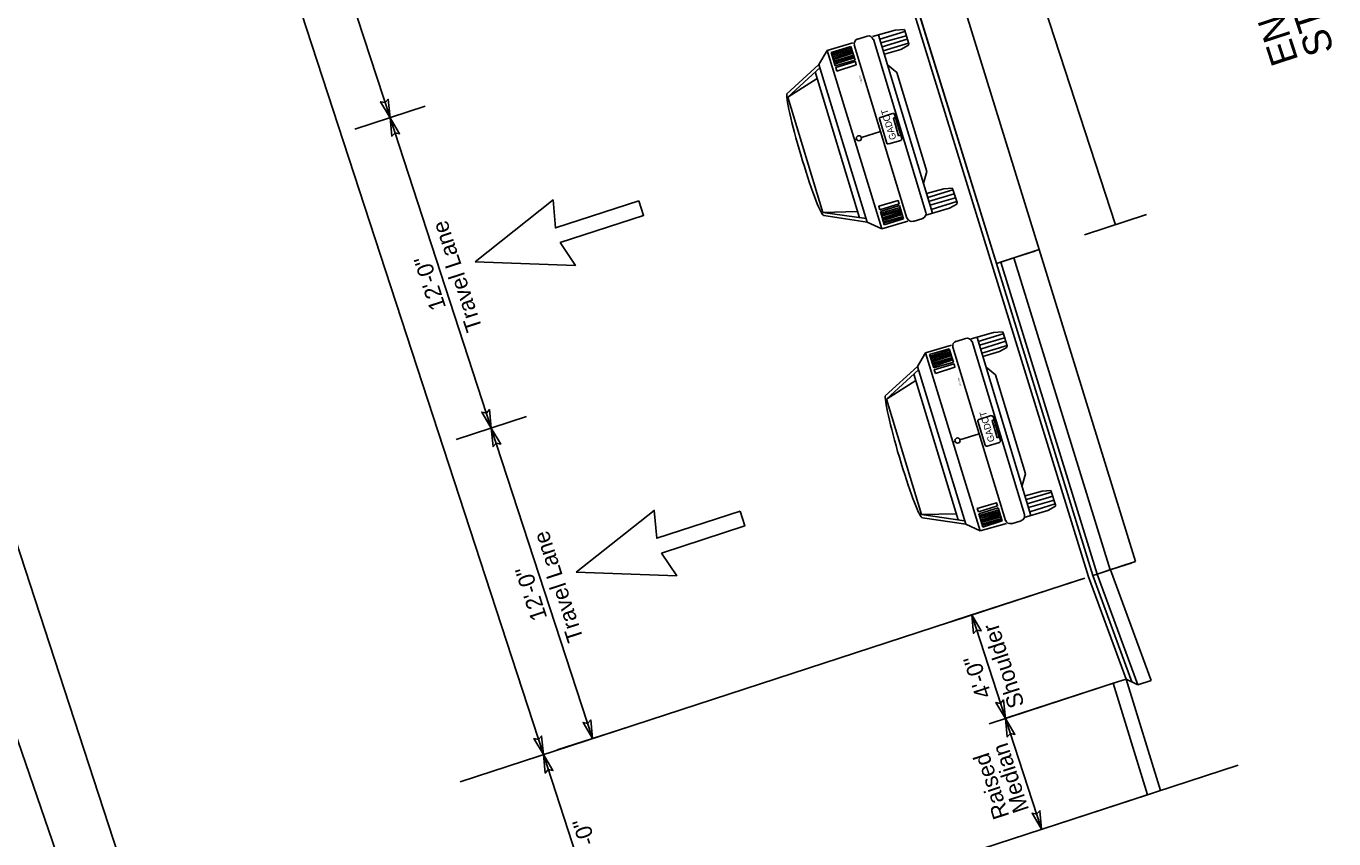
# Model space of a CAD drawing. Extents: x 958460 to 961179, y 797017 to 803764.
# Drawn here: x 959748.7 to 959967.3, y 800301.5 to 800437.4 of the extents above; entities that cross this region are included whole.
import ezdxf

# ---------------------------------------------------------------- set-up
doc = ezdxf.new("R2010")
doc.units = 0
for name, color, linetype in [('SIGN_P_SM-Markings', 7, 'Continuous'), ('station ranges', 7, 'Continuous'), ('TYPS_E_Line-Exist-Asph-Line', 7, 'Continuous'), ('TYPS_P_Line-Fin-Grade-Asph', 7, 'Continuous'), ('TYPS_P_Line-Fin-Grade-Conc', 7, 'Continuous'), ('TYPS_P_Line-Subgrade', 7, 'Continuous'), ('TYPS_P_Misc-Note-Text', 7, 'Continuous'), ('TYPS_P_Slope-Label-Dim', 7, 'Continuous'), ('TYPS_P_Vehicle', 7, 'Continuous')]:
    doc.layers.add(name, color=color, linetype=linetype)

msp = doc.modelspace()

# ---------------------------------------------------------------- linework, layer by layer
at = {"layer": 'SIGN_P_SM-Markings'}
for points in [[(959851.14, 800408.24), (959837.22, 800403.7), (959836.81, 800408.38), (959823.77, 800398.01)], [(959838.02, 800401.23), (959851.95, 800405.77), (959851.14, 800408.24)], [(959823.77, 800398.01), (959840.56, 800397.43), (959838.02, 800401.23)], [(959868.07, 800356.33), (959854.14, 800351.79), (959853.73, 800356.46), (959840.69, 800346.1)], [(959854.94, 800349.32), (959868.87, 800353.86), (959868.07, 800356.33)], [(959840.69, 800346.1), (959857.48, 800345.52), (959854.94, 800349.32)]]:
    msp.add_lwpolyline(points, dxfattribs=at)
at = {"layer": 'TYPS_E_Line-Exist-Asph-Line'}
for points in [[(959918.06, 800400.06), (959869.73, 800556.58), (959862.6, 800554.27), (959910.95, 800397.74)], [(959676.83, 800523.28), (959783.21, 800213.41), (959776.09, 800211.07), (959669.73, 800520.97)]]:
    msp.add_lwpolyline(points, close=True, dxfattribs=at)
at = {"layer": 'TYPS_P_Line-Fin-Grade-Asph'}
for p, q in [((959861.88, 800554.03), (959926.33, 800345.33)), ((959862.6, 800554.27), (959910.93, 800397.74)), ((959932.6, 800328.23), (959926.33, 800345.33))]:
    msp.add_line(p, q, dxfattribs=at)
at = {"layer": 'TYPS_P_Line-Fin-Grade-Conc'}
for points in [[(959930.44, 800327.53), (959932.6, 800328.23)], [(959930.44, 800327.53), (959936.19, 800308.9)]]:
    msp.add_lwpolyline(points, dxfattribs=at)
at = {"layer": 'TYPS_P_Line-Subgrade'}
for p, q in [((959917.33, 800399.83), (959913.12, 800398.45)), ((959918.06, 800400.06), (959934.18, 800347.89)), ((959934.18, 800347.89), (959929.24, 800346.28)), ((959933.46, 800347.65), (959929.24, 800346.28)), ((959929.98, 800346.52), (959936.78, 800328)), ((959933.57, 800327.78), (959927.04, 800345.56)), ((959927.8, 800345.81), (959934.6, 800327.29)), ((959936.78, 800328), (959934.6, 800327.29))]:
    msp.add_line(p, q, dxfattribs=at)
for points in [[(959927.79, 800345.81), (959911.67, 800397.98), (959913.85, 800398.69), (959929.97, 800346.52)], [(959927.06, 800345.57), (959910.94, 800397.74), (959911.67, 800397.98), (959927.79, 800345.81)]]:
    msp.add_lwpolyline(points, close=True, dxfattribs=at)
msp.add_lwpolyline([(959932.6, 800328.23), (959934.6, 800327.29)], dxfattribs=at)
at = {"layer": 'TYPS_P_Slope-Label-Dim'}
for p, q in [((959767.52, 800523.27), (959835.2, 800315.63)), ((959792.64, 800474.04), (959809.57, 800422.12)), ((959815.46, 800424.05), (959803.67, 800420.2)), ((959809.57, 800422.12), (959826.49, 800370.21)), ((959832.38, 800372.13), (959820.59, 800368.29)), ((959826.49, 800370.21), (959843.41, 800318.3)), ((959924.99, 800344.89), (959903.32, 800337.83)), ((959925.72, 800345.13), (959904.06, 800338.07)), ((959905.84, 800338.65), (959821.26, 800311.08)), ((959906.8, 800338.96), (959912.44, 800321.66)), ((959931.36, 800327.83), (959909.7, 800320.77)), ((959912.67, 800321.74), (959931.36, 800327.83)), ((959849.3, 800320.22), (959837.51, 800316.38)), ((959849.3, 800320.22), (959837.51, 800316.38)), ((959918.48, 800303.12), (959912.44, 800321.66)), ((959835.2, 800315.63), (959846.89, 800279.78)), ((959951.33, 800313.83), (959921.12, 800303.98)), ((959936.19, 800308.9), (959832.95, 800275.24))]:
    msp.add_line(p, q, dxfattribs=at)
for points in [[(959930.84, 800404.23), (959880.07, 800559.96)], [(959689.61, 800527.45), (959791.14, 800215.98)], [(959925.66, 800402.54), (959936.01, 800405.91)], [(959932.6, 800328.23), (959938.36, 800309.6)]]:
    msp.add_lwpolyline(points, dxfattribs=at)
for points in [[(959809.57, 800422.12), (959809.26, 800425.22), (959808.74, 800424.65), (959807.98, 800424.8)], [(959809.57, 800422.12), (959809.87, 800419.03), (959810.39, 800419.6), (959811.15, 800419.45)], [(959826.49, 800370.21), (959826.19, 800373.31), (959825.67, 800372.73), (959824.9, 800372.89)], [(959826.49, 800370.21), (959826.79, 800367.11), (959827.31, 800367.69), (959828.07, 800367.54)], [(959906.8, 800338.96), (959907.1, 800335.87), (959907.62, 800336.44), (959908.38, 800336.29)], [(959912.44, 800321.66), (959910.86, 800324.34), (959911.62, 800324.18), (959912.14, 800324.76)], [(959843.41, 800318.3), (959843.11, 800321.4), (959842.59, 800320.82), (959841.82, 800320.98)], [(959912.44, 800321.66), (959912.74, 800318.56), (959913.26, 800319.14), (959914.02, 800318.98)], [(959835.2, 800315.63), (959834.9, 800318.72), (959834.38, 800318.15), (959833.62, 800318.3)], [(959835.2, 800315.63), (959836.78, 800312.95), (959836.02, 800313.1), (959835.5, 800312.53)], [(959918.48, 800303.12), (959916.9, 800305.8), (959917.66, 800305.64), (959918.19, 800306.22)]]:
    msp.add_lwpolyline(points, close=True, dxfattribs=at)
at = {"layer": 'TYPS_P_Vehicle'}
for p, q in [((959887.74, 800435.25), (959889.31, 800435.76)), ((959890.24, 800435.69), (959894, 800436.77)), ((959900.24, 800406.17), (959891.22, 800435.91)), ((959895.61, 800436.53), (959891.43, 800435.26)), ((959895.83, 800435.83), (959891.63, 800434.65)), ((959894, 800436.77), (959895.5, 800436.87)), ((959895.5, 800436.87), (959895.6, 800436.71)), ((959895.6, 800436.71), (959896.27, 800434.49)), ((959886.95, 800434.62), (959882.63, 800433.35)), ((959883.3, 800433.04), (959886.57, 800434.02)), ((959883.39, 800432.79), (959886.64, 800433.8)), ((959886.57, 800434.02), (959887.3, 800431.77)), ((959895.97, 800405.3), (959887.15, 800434.3)), ((959899.14, 800406.29), (959890.38, 800435.26)), ((959896.02, 800435.27), (959891.81, 800433.95)), ((959896.24, 800434.58), (959892.02, 800433.3)), ((959896.21, 800434.23), (959894.96, 800433.54)), ((959896.27, 800434.49), (959896.21, 800434.23)), ((959881.27, 800431.04), (959882.63, 800433.35)), ((959891.76, 800403.55), (959882.63, 800433.35)), ((959883.97, 800430.82), (959883.3, 800433.04)), ((959883.45, 800432.57), (959886.72, 800433.54)), ((959883.54, 800432.31), (959886.8, 800433.32)), ((959883.62, 800432.05), (959886.87, 800433.11)), ((959883.69, 800431.83), (959886.94, 800432.89)), ((959883.74, 800431.56), (959887.04, 800432.59)), ((959883.8, 800431.35), (959887.1, 800432.37)), ((959883.89, 800431.09), (959887.17, 800432.16)), ((959887.3, 800431.77), (959883.97, 800430.82)), ((959894.96, 800433.54), (959892.2, 800432.74)), ((959875.88, 800426.14), (959881.27, 800431.04)), ((959876.06, 800425.58), (959881.44, 800430.52)), ((959888.04, 800405.4), (959880.63, 800429.79)), ((959889.33, 800404.67), (959881.27, 800431.04)), ((959894.29, 800429.68), (959892.74, 800430.95)), ((959899.31, 800413.13), (959894.29, 800429.68)), ((959876.06, 800425.58), (959880.98, 800428.7)), ((959881.92, 800406.28), (959876.06, 800425.58)), ((959887.58, 800418.56), (959887.19, 800418.43)), ((959891.58, 800419.81), (959888.36, 800418.81)), ((959899.31, 800413.13), (959898.74, 800411.18)), ((959899.26, 800409.44), (959902.12, 800410.22)), ((959899.48, 800408.79), (959903.66, 800410.06)), ((959902.12, 800410.22), (959903.57, 800410.32)), ((959903.57, 800410.32), (959903.63, 800410.14)), ((959903.63, 800410.14), (959904.35, 800407.94)), ((959891.53, 800406.44), (959894.75, 800407.44)), ((959894.75, 800407.44), (959895.42, 800405.22)), ((959903.88, 800409.37), (959899.6, 800408.11)), ((959904.09, 800408.72), (959899.79, 800407.51)), ((959904.29, 800408.11), (959900.04, 800406.77)), ((959904.33, 800407.69), (959903.07, 800407)), ((959904.35, 800407.94), (959904.33, 800407.69)), ((959881.92, 800406.28), (959887.7, 800406.44)), ((959889.15, 800405.24), (959881.92, 800406.28)), ((959889.33, 800404.67), (959882.09, 800405.76)), ((959892.17, 800404.21), (959891.53, 800406.44)), ((959894.9, 800406.82), (959891.61, 800405.9)), ((959894.86, 800407.09), (959891.63, 800406.14)), ((959894.97, 800406.6), (959891.7, 800405.64)), ((959895.04, 800406.39), (959891.8, 800405.33)), ((959895.11, 800406.17), (959891.85, 800405.16)), ((959895.2, 800405.91), (959891.93, 800404.94)), ((959895.3, 800405.61), (959892.01, 800404.68)), ((959895.35, 800405.44), (959892.08, 800404.47)), ((959895.42, 800405.22), (959892.17, 800404.21)), ((959897, 800404.78), (959898.62, 800405.26)), ((959903.07, 800407), (959899.11, 800405.8)), ((959891.76, 800403.55), (959889.33, 800404.67)), ((959891.76, 800403.55), (959896.12, 800404.83)), ((959906.71, 800385.15), (959910.47, 800386.22)), ((959912.08, 800385.98), (959907.9, 800384.71)), ((959910.47, 800386.22), (959911.97, 800386.33)), ((959911.97, 800386.33), (959912.07, 800386.17)), ((959912.07, 800386.17), (959912.75, 800383.95)), ((959903.42, 800384.07), (959899.1, 800382.81)), ((959899.77, 800382.5), (959903.05, 800383.47)), ((959903.05, 800383.47), (959903.78, 800381.23)), ((959912.45, 800354.76), (959903.62, 800383.75)), ((959904.22, 800384.71), (959905.78, 800385.22)), ((959915.62, 800355.74), (959906.85, 800384.71)), ((959916.71, 800355.62), (959907.69, 800385.36)), ((959912.31, 800385.29), (959908.11, 800384.11)), ((959912.49, 800384.73), (959908.28, 800383.4)), ((959912.72, 800384.04), (959908.49, 800382.75)), ((959912.69, 800383.69), (959911.43, 800383)), ((959912.75, 800383.95), (959912.69, 800383.69)), ((959897.74, 800380.5), (959899.1, 800382.81)), ((959908.23, 800353.01), (959899.1, 800382.81)), ((959900.45, 800380.28), (959899.77, 800382.5)), ((959899.86, 800382.24), (959903.12, 800383.26)), ((959899.93, 800382.02), (959903.2, 800382.99)), ((959900.02, 800381.77), (959903.27, 800382.78)), ((959900.1, 800381.5), (959903.35, 800382.56)), ((959900.17, 800381.29), (959903.41, 800382.35)), ((959900.21, 800381.02), (959903.51, 800382.04)), ((959900.28, 800380.8), (959903.58, 800381.83)), ((959900.36, 800380.54), (959903.65, 800381.61)), ((959903.78, 800381.23), (959900.45, 800380.28)), ((959911.43, 800383), (959908.68, 800382.19)), ((959892.36, 800375.59), (959897.74, 800380.5)), ((959892.54, 800375.03), (959897.91, 800379.98)), ((959904.52, 800354.86), (959897.1, 800379.24)), ((959905.81, 800354.13), (959897.74, 800380.5)), ((959910.77, 800379.14), (959909.21, 800380.4)), ((959915.78, 800362.59), (959910.77, 800379.14)), ((959892.54, 800375.03), (959897.45, 800378.16)), ((959898.39, 800355.74), (959892.54, 800375.03)), ((959904.06, 800368.01), (959903.67, 800367.88)), ((959908.05, 800369.26), (959904.84, 800368.26)), ((959915.78, 800362.59), (959915.22, 800360.64)), ((959915.74, 800358.9), (959918.6, 800359.68)), ((959915.95, 800358.25), (959920.13, 800359.51)), ((959918.6, 800359.68), (959920.05, 800359.77)), ((959920.05, 800359.77), (959920.1, 800359.6)), ((959920.1, 800359.6), (959920.82, 800357.39)), ((959920.36, 800358.82), (959916.08, 800357.57)), ((959920.57, 800358.17), (959916.27, 800356.96)), ((959920.77, 800357.57), (959916.51, 800356.23)), ((959920.81, 800357.15), (959919.55, 800356.45)), ((959920.82, 800357.39), (959920.81, 800357.15)), ((959898.39, 800355.74), (959904.18, 800355.9)), ((959905.62, 800354.69), (959898.39, 800355.74)), ((959905.81, 800354.13), (959898.56, 800355.22)), ((959908.01, 800355.9), (959911.22, 800356.9)), ((959908.64, 800353.66), (959908.01, 800355.9)), ((959911.38, 800356.28), (959908.09, 800355.35)), ((959911.34, 800356.55), (959908.11, 800355.59)), ((959911.45, 800356.06), (959908.17, 800355.09)), ((959911.52, 800355.84), (959908.27, 800354.79)), ((959911.59, 800355.63), (959908.33, 800354.61)), ((959911.67, 800355.37), (959908.4, 800354.4)), ((959911.77, 800355.07), (959908.48, 800354.14)), ((959911.83, 800354.89), (959908.56, 800353.92)), ((959911.22, 800356.9), (959911.9, 800354.68)), ((959919.55, 800356.45), (959915.59, 800355.25)), ((959908.23, 800353.01), (959905.81, 800354.13)), ((959908.23, 800353.01), (959912.6, 800354.28)), ((959911.9, 800354.68), (959908.64, 800353.66)), ((959913.48, 800354.23), (959915.09, 800354.71))]:
    msp.add_line(p, q, dxfattribs=at)
for points in [[(959884.27, 800429.92), (959884.08, 800430.52), (959887.39, 800431.51), (959887.51, 800430.97)], [(959894.58, 800419.11), (959893.72, 800422.04), (959894.07, 800422.15), (959894.93, 800419.22)], [(959891.43, 800406.74), (959891.25, 800407.31), (959894.48, 800408.26), (959894.65, 800407.74)], [(959900.74, 800379.37), (959900.55, 800379.98), (959903.86, 800380.96), (959903.99, 800380.43)], [(959911.06, 800368.57), (959910.2, 800371.49), (959910.54, 800371.61), (959911.4, 800368.68)], [(959907.91, 800356.2), (959907.73, 800356.76), (959910.96, 800357.72), (959911.12, 800357.2)]]:
    msp.add_lwpolyline(points, close=True, dxfattribs=at)
for points in [[(959891.53, 800422.18), (959893.56, 800422.84)], [(959893.9, 800422.67), (959895.11, 800418.66)], [(959892.59, 800417.89), (959891.37, 800421.94)], [(959894.98, 800418.33), (959892.92, 800417.76)], [(959909.06, 800367.34), (959907.84, 800371.4)], [(959908, 800371.64), (959910.03, 800372.3)], [(959910.38, 800372.13), (959911.59, 800368.12)], [(959911.46, 800367.78), (959909.39, 800367.21)]]:
    msp.add_lwpolyline(points, dxfattribs=at)
for centre in [(959887.95, 800418.68), (959904.43, 800368.13)]:
    msp.add_circle(centre, 0.428, dxfattribs=at)
for centre, start, end in [((959893.67, 800422.6), 16.9314, 106.9314), ((959891.6, 800421.96), 106.9314, 196.9314), ((959894.88, 800418.61), 286.9314, 16.9314), ((959892.81, 800417.98), 196.9314, 286.9314), ((959908.07, 800371.42), 106.9314, 196.9314), ((959910.14, 800372.05), 16.9314, 106.9314), ((959911.36, 800368.06), 286.9314, 16.9314), ((959909.29, 800367.43), 196.9314, 286.9314)]:
    msp.add_arc(centre, 0.247, start, end, dxfattribs=at)
for centre, major_axis, ratio, start_param, end_param in [((959889.55, 800434.98), (0.787, 0.24), 0.999922, 0, 1.570796), ((959887.98, 800434.5), (-0.787, -0.24), 0.999922, 4.712389, 6.283185), ((959879.01, 800416.04), (-3.05, 10.26), 0.073896, 0.175055, 3.141659), ((959896.78, 800405.6), (0.787, 0.24), 0.999922, 3.141593, 4.712389), ((959898.35, 800406.08), (0.787, 0.24), 0.999922, 4.712389, 6.283185), ((959904.45, 800383.96), (-0.787, -0.24), 0.999922, 4.712389, 6.283185), ((959906.03, 800384.43), (0.787, 0.24), 0.999922, 0, 1.570796), ((959895.49, 800365.49), (-3.05, 10.26), 0.073896, 0.175055, 3.141659), ((959914.83, 800355.53), (0.787, 0.24), 0.999922, 4.712389, 6.283185), ((959913.25, 800355.05), (0.787, 0.24), 0.999922, 3.141593, 4.712389)]:
    msp.add_ellipse(centre, major_axis=major_axis, ratio=ratio, start_param=start_param, end_param=end_param, dxfattribs=at)

# ---------------------------------------------------------------- texts
at = {"layer": 'station ranges'}
msp.add_text('STA.142+45.59 to 148+43.74', height=4.7183, rotation=108.0541, dxfattribs=at).set_placement((959967.44, 800433.4))
at = {"layer": 'TYPS_P_Misc-Note-Text'}
msp.add_text('END OF DDI TO TRAVELERS WAY', height=4.55, rotation=108.0541, dxfattribs=at).set_placement((959961.45, 800431.77))
at = {"layer": 'TYPS_P_Slope-Label-Dim'}
for s, p in [('Travel Lane', (959825.02, 800386.85)), ('12\'-0"', (959818.95, 800390.42)), ('Travel Lane', (959841.94, 800334.94)), ('12\'-0"', (959835.87, 800338.51)), ('Shoulder', (959915.66, 800323.91)), ('4\'-0"', (959910.18, 800325.52)), ('Raised', (959913.12, 800305.34)), ('Median', (959916.41, 800306.41)), ('8\'-0" to 20\'-0"', (959849.26, 800284.64))]:
    msp.add_text(s, height=2.73, rotation=108.0541, dxfattribs=at).set_placement(p)
at = {"layer": 'TYPS_P_Vehicle'}
for s, height, p in [('PONTIAC', 0.236, (959888.58, 800427.9)), ('GADOT', 1.112, (959894.22, 800418.61)), ('PAULDING', 0.236, (959894.66, 800419.89)), ('PONTIAC', 0.236, (959905.06, 800377.36)), ('GADOT', 1.112, (959910.69, 800368.07)), ('PAULDING', 0.236, (959911.14, 800369.35))]:
    msp.add_text(s, height=height, rotation=106.9314, dxfattribs=at).set_placement(p)

doc.saveas('drawing.dxf')
